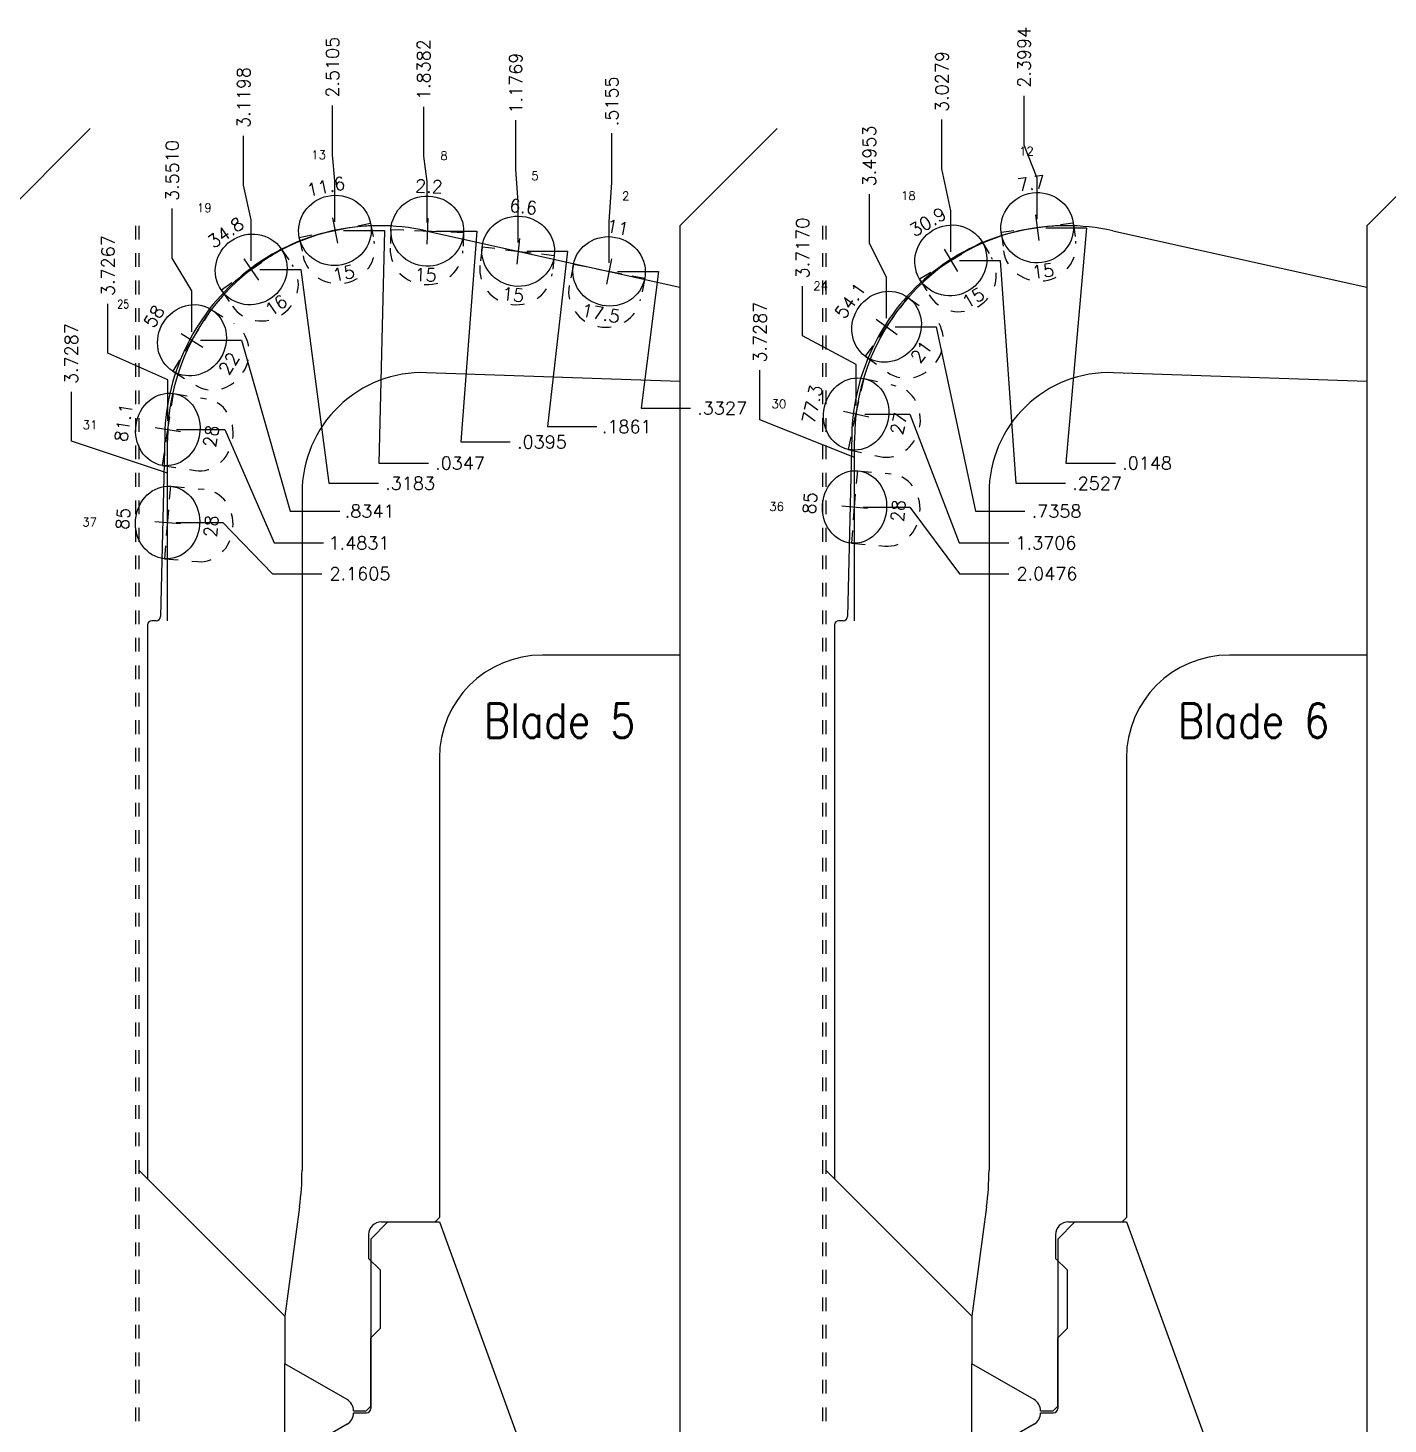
# Model space of a CAD drawing. Extents: x -25.3 to 36.7, y -3.6 to 16.
# Drawn here: x 21.24 to 31.14, y 5.8 to 15.96 of the extents above; entities that cross this region are included whole.
import ezdxf
from ezdxf.enums import TextEntityAlignment as Align

# ---------------------------------------------------------------- set-up
doc = ezdxf.new("R2010")
doc.units = 0
doc.header["$LTSCALE"] = 0.5
doc.header["$MEASUREMENT"] = 0
doc.linetypes.add('CENTER2', pattern=[1.125, 0.75, -0.125, 0.125, -0.125])
doc.linetypes.add('HIDDEN2', pattern=[0.1875, 0.125, -0.0625])
doc.layers.get('0').update_dxf_attribs({"linetype": 'CONTINUOUS'})
doc.layers.add('Blade_5', color=7, linetype='CONTINUOUS', true_color=0x0066cc)
doc.layers.add('Blade_6', color=190, linetype='CONTINUOUS', true_color=0x7f00ff)
for name, color, linetype in [('CLine', 5, 'CENTER2'), ('Dims', 4, 'CONTINUOUS'), ('Text', 3, 'CONTINUOUS')]:
    doc.layers.add(name, color=color, linetype=linetype)
doc.styles.add('RomanS', font='romans')
doc.dimstyles.new('Copy of Standard', dxfattribs={"dimtxt": 0.094, "dimasz": 0.18, "dimexe": 0.0625, "dimexo": 0.0625, "dimgap": 0.045, "dimtad": 0, "dimtih": 1, "dimtoh": 1, "dimdec": 4, "dimzin": 4, "dimdsep": 46, "dimtxsty": 'RomanS', "dimcen": 0.09, "dimadec": 3, "dimazin": 1, "dimtfac": 1, "dimtdec": 4, "dimtofl": 0, "dimtmove": 0, "dimatfit": 1, "dimfxl": 1, "dimtolj": 1, "dimtzin": 0, "dimarcsym": 0})

# ---------------------------------------------------------------- blocks, each defined once
blk = doc.blocks.new('CMark')
at = {"layer": 'CLine'}
for p, q in [((-0.09400000077063808, 0), (0.09400000077063453, 0)), ((0, 0.09400000077063808), (0, -0.09400000077063453))]:
    blk.add_line(p, q, dxfattribs=at)
blk = doc.blocks.new('1313@15')
for p, q in [((-0.1704805832052265, 1.188697754575482e-15), (-0.2645000000000036, 0)), ((0.1707499999999965, -6.242535149017196e-15), (0.2644999999999965, -7.42782663763279e-15))]:
    blk.add_line(p, q)
at = {"color": 8, "linetype": 'HIDDEN2', "ltscale": 0.5}
blk.add_line((-0.2644999999999965, 8.993014319519535e-29), (-0.2644999999999965, -0.1345859034533108), dxfattribs=at)
at = {"color": 8, "linetype": 'HIDDEN2', "ltscale": 0.5, "flags": 128}
blk.add_lwpolyline([(0.2644999999999965, -7.42782663763279e-15), (0.2644999999999965, -0.1345859034533182)], dxfattribs=at)
blk.add_ellipse((0, -3.713913318816395e-15), major_axis=(0.2644999999999965, -3.713913318816395e-15), ratio=0.9659258262890952)
at = {"color": 8, "linetype": 'HIDDEN2', "ltscale": 0.5}
blk.add_ellipse((0, -0.1345859034533145), major_axis=(0.2644999999999965, -3.713913318816395e-15), ratio=0.9659258262890952, start_param=3.141592653589793, end_param=6.283185307179586, dxfattribs=at)
blk.add_blockref('CMark', (0, -1.77635683940025e-15))
at = {"style": 'RomanS'}
blk.add_text('15', height=0.094, dxfattribs=at).set_placement((-2.646286937976472e-12, -0.317987381053466), align=Align.MIDDLE_CENTER)
blk.add_attdef('ANG', text='', height=0.094, dxfattribs=at).set_placement((5.756464916443042e-15, 0.251140714835156), align=Align.BOTTOM_CENTER)
blk = doc.blocks.new('1313@28')
for p, q in [((-0.1704805832052265, 1.188697754575482e-15), (-0.2645000000000036, 0)), ((0.1707499999999965, -6.242535149017196e-15), (0.2644999999999965, -7.42782663763279e-15))]:
    blk.add_line(p, q)
at = {"color": 8, "linetype": 'HIDDEN2', "ltscale": 0.5}
blk.add_line((-0.2644999999999965, 8.993014319519535e-29), (-0.2644999999999965, -0.24413), dxfattribs=at)
at = {"color": 8, "linetype": 'HIDDEN2', "ltscale": 0.5, "flags": 128}
blk.add_lwpolyline([(0.2644999999999965, -7.42782663763279e-15), (0.2644999999999965, -0.2441300000000075)], dxfattribs=at)
blk.add_ellipse((0, -3.713913318816395e-15), major_axis=(0.2644999999999965, -3.713913318816395e-15), ratio=0.882948960302469)
at = {"color": 8, "linetype": 'HIDDEN2', "ltscale": 0.5}
blk.add_ellipse((0, -0.2441300000000038), major_axis=(0.2644999999999965, -3.713913318816395e-15), ratio=0.882948960302469, start_param=3.141592653589793, end_param=6.283185307179586, dxfattribs=at)
blk.add_blockref('CMark', (0, -1.77635683940025e-15))
at = {"style": 'RomanS'}
blk.add_text('28', height=0.094, dxfattribs=at).set_placement((-2.646286937976472e-12, -0.317987381053466), align=Align.MIDDLE_CENTER)
blk.add_attdef('ANG', text='', height=0.094, dxfattribs=at).set_placement((5.756464916443042e-15, 0.251140714835156), align=Align.BOTTOM_CENTER)
blk = doc.blocks.new('1313@27')
for p, q in [((-0.1704805832052265, 1.188697754575482e-15), (-0.2645000000000036, 0)), ((0.1707499999999965, -6.242535149017196e-15), (0.2644999999999965, -7.42782663763279e-15))]:
    blk.add_line(p, q)
at = {"color": 8, "linetype": 'HIDDEN2', "ltscale": 0.5}
blk.add_line((-0.2644999999999965, 8.993014319519535e-29), (-0.2644999999999965, -0.23608), dxfattribs=at)
at = {"color": 8, "linetype": 'HIDDEN2', "ltscale": 0.5, "flags": 128}
blk.add_lwpolyline([(0.2644999999999965, -7.42782663763279e-15), (0.2644999999999965, -0.2360800000000075)], dxfattribs=at)
blk.add_ellipse((0, -3.713913318816395e-15), major_axis=(0.2644999999999965, -3.713913318816395e-15), ratio=0.89100189035918)
at = {"color": 8, "linetype": 'HIDDEN2', "ltscale": 0.5}
blk.add_ellipse((0, -0.2360800000000037), major_axis=(0.2644999999999965, -3.713913318816395e-15), ratio=0.89100189035918, start_param=3.141592653589793, end_param=6.283185307179586, dxfattribs=at)
blk.add_blockref('CMark', (0, -1.77635683940025e-15))
at = {"style": 'RomanS'}
blk.add_text('27', height=0.094, dxfattribs=at).set_placement((-2.646286937976472e-12, -0.317987381053466), align=Align.MIDDLE_CENTER)
blk.add_attdef('ANG', text='', height=0.094, dxfattribs=at).set_placement((5.756464916443042e-15, 0.251140714835156), align=Align.BOTTOM_CENTER)
blk = doc.blocks.new('1313@21')
for p, q in [((-0.1704805832052265, 1.188697754575482e-15), (-0.2645000000000036, 0)), ((0.1707499999999965, -6.242535149017196e-15), (0.2644999999999965, -7.42782663763279e-15))]:
    blk.add_line(p, q)
at = {"color": 8, "linetype": 'HIDDEN2', "ltscale": 0.5}
blk.add_line((-0.2644999999999965, 8.993014319519535e-29), (-0.2644999999999965, -0.1989953848298591), dxfattribs=at)
at = {"color": 8, "linetype": 'HIDDEN2', "ltscale": 0.5, "flags": 128}
blk.add_lwpolyline([(0.2644999999999965, -7.42782663763279e-15), (0.2644999999999965, -0.1989953848298602)], dxfattribs=at)
blk.add_ellipse((0, -3.713913318816395e-15), major_axis=(0.2644999999999965, -3.713913318816395e-15), ratio=0.9335804264972212)
at = {"color": 8, "linetype": 'HIDDEN2', "ltscale": 0.5}
blk.add_ellipse((0, -0.1989953848298597), major_axis=(0.2644999999999965, -3.713913318816395e-15), ratio=0.9238795325112817, start_param=3.141592653589793, end_param=6.283185307179586, dxfattribs=at)
blk.add_blockref('CMark', (0, -1.77635683940025e-15))
at = {"style": 'RomanS'}
blk.add_text('21', height=0.094, dxfattribs=at).set_placement((-3.53852319701827e-15, -0.3110486981978802), align=Align.MIDDLE_CENTER)
blk.add_attdef('ANG', text='', height=0.094, dxfattribs=at).set_placement((5.756464916443042e-15, 0.251140714835156), align=Align.BOTTOM_CENTER)
blk = doc.blocks.new('1313@17.5')
for p, q in [((-0.1704805832052265, 1.188697754575482e-15), (-0.2645000000000036, 0)), ((0.1707499999999965, -6.242535149017196e-15), (0.2644999999999965, -7.42782663763279e-15))]:
    blk.add_line(p, q)
at = {"color": 8, "linetype": 'HIDDEN2', "ltscale": 0.5}
blk.add_line((-0.2644999999999965, 8.993014319519535e-29), (-0.2644999999999965, -0.1778504745293513), dxfattribs=at)
at = {"color": 8, "linetype": 'HIDDEN2', "ltscale": 0.5, "flags": 128}
blk.add_lwpolyline([(0.2644999999999965, -7.42782663763279e-15), (0.2644999999999965, -0.1778504745293522)], dxfattribs=at)
blk.add_ellipse((0, -3.713913318816395e-15), major_axis=(0.2644999999999965, -3.713913318816395e-15), ratio=0.9537169507482222)
at = {"color": 8, "linetype": 'HIDDEN2', "ltscale": 0.5}
blk.add_ellipse((0, -0.1563670157422349), major_axis=(0.2644999999999965, -3.713913318816395e-15), ratio=0.9537169507482222, start_param=3.141592653589793, end_param=6.283185307179586, dxfattribs=at)
blk.add_blockref('CMark', (0, -1.77635683940025e-15))
at = {"style": 'RomanS'}
blk.add_text('17.5', height=0.094, dxfattribs=at).set_placement((-3.53852319701827e-15, -0.3110486981978802), align=Align.MIDDLE_CENTER)
blk.add_attdef('ANG', text='', height=0.094, dxfattribs=at).set_placement((5.756464916443042e-15, 0.251140714835156), align=Align.BOTTOM_CENTER)
blk = doc.blocks.new('1313@22')
for p, q in [((-0.1704805832052265, 1.188697754575482e-15), (-0.2645000000000036, 0)), ((0.1707499999999965, -6.242535149017196e-15), (0.2644999999999965, -7.42782663763279e-15))]:
    blk.add_line(p, q)
at = {"color": 8, "linetype": 'HIDDEN2', "ltscale": 0.5}
blk.add_line((-0.2644999999999965, 8.993014319519535e-29), (-0.2644999999999965, -0.1947954286), dxfattribs=at)
at = {"color": 8, "linetype": 'HIDDEN2', "ltscale": 0.5, "flags": 128}
blk.add_lwpolyline([(0.2644999999999965, -7.42782663763279e-15), (0.2644999999999965, -0.1947954286000074)], dxfattribs=at)
blk.add_ellipse((0, -3.713913318816395e-15), major_axis=(0.2644999999999965, -3.713913318816395e-15), ratio=0.9271838544423562)
at = {"color": 8, "linetype": 'HIDDEN2', "ltscale": 0.5}
blk.add_ellipse((0, -0.1947954286000037), major_axis=(0.2644999999999965, -3.713913318816395e-15), ratio=0.9271838544423562, start_param=3.141592653589793, end_param=6.283185307179586, dxfattribs=at)
blk.add_blockref('CMark', (0, -1.77635683940025e-15))
at = {"style": 'RomanS'}
blk.add_text('22', height=0.094, dxfattribs=at).set_placement((-2.646286937976472e-12, -0.317987381053466), align=Align.MIDDLE_CENTER)
blk.add_attdef('ANG', text='', height=0.094, dxfattribs=at).set_placement((5.756464916443042e-15, 0.251140714835156), align=Align.BOTTOM_CENTER)
blk = doc.blocks.new('1313@16')
for p, q in [((-0.1704805832052265, 1.188697754575482e-15), (-0.2645000000000036, 0)), ((0.1707499999999965, -6.242535149017196e-15), (0.2644999999999965, -7.42782663763279e-15))]:
    blk.add_line(p, q)
at = {"color": 8, "linetype": 'HIDDEN2', "ltscale": 0.5}
blk.add_line((-0.2644999999999965, 8.993014319519535e-29), (-0.2644999999999965, -0.1433314254), dxfattribs=at)
at = {"color": 8, "linetype": 'HIDDEN2', "ltscale": 0.5, "flags": 128}
blk.add_lwpolyline([(0.2644999999999965, -7.42782663763279e-15), (0.2644999999999965, -0.1433314254000074)], dxfattribs=at)
blk.add_ellipse((0, -3.713913318816395e-15), major_axis=(0.2644999999999965, -3.713913318816395e-15), ratio=0.9612616960302585)
at = {"color": 8, "linetype": 'HIDDEN2', "ltscale": 0.5}
blk.add_ellipse((0, -0.1433314254000037), major_axis=(0.2644999999999965, -3.713913318816395e-15), ratio=0.9612616960302585, start_param=3.141592653589793, end_param=6.283185307179586, dxfattribs=at)
blk.add_blockref('CMark', (0, -1.77635683940025e-15))
at = {"style": 'RomanS'}
blk.add_text('16', height=0.094, dxfattribs=at).set_placement((-2.646286937976472e-12, -0.317987381053466), align=Align.MIDDLE_CENTER)
blk.add_attdef('ANG', text='', height=0.094, dxfattribs=at).set_placement((5.756464916443042e-15, 0.251140714835156), align=Align.BOTTOM_CENTER)
blk = doc.blocks.new('*D130')
at = {"layer": 'Dims', "color": 0, "lineweight": -2, "transparency": 16777216}
for p, q in [((25.49352777653872, 14.83750471538704), (25.49352777653872, 15.19750471538704)), ((25.47335999346546, 14.55041309194913), (25.49352777653872, 14.83750471538704)), ((25.47335999346546, 14.25291309194913), (25.47335999346546, 14.55041309194913))]:
    blk.add_line(p, q, dxfattribs=at)
at = {"layer": 'Dims', "color": 0, "transparency": 16777216, "insert": (25.49352777653871, 15.42826662014895), "char_height": 0.094, "attachment_point": 5, "rotation": 90, "style": 'RomanS'}
blk.add_mtext('\\A1;.5155', dxfattribs=at)
blk = doc.blocks.new('*D131')
at = {"layer": 'Dims', "color": 0, "lineweight": -2, "transparency": 16777216}
for p, q in [((25.53585999346546, 14.19041309194913), (25.83335999346546, 14.19041309194913)), ((25.83335999346546, 14.19041309194913), (25.70603601789492, 13.19513005428769)), ((25.70603601789492, 13.19513005428769), (26.06603601789492, 13.19513005428769))]:
    blk.add_line(p, q, dxfattribs=at)
at = {"layer": 'Dims', "color": 0, "transparency": 16777216, "insert": (26.29679792265682, 13.19513005428769), "char_height": 0.094, "attachment_point": 5, "style": 'RomanS'}
blk.add_mtext('\\A1;.3327', dxfattribs=at)
blk = doc.blocks.new('*D132')
at = {"layer": 'Dims', "color": 0, "lineweight": -2, "transparency": 16777216}
for p, q in [((24.79470228950339, 14.93218492025057), (24.79470228950339, 15.29218492025057)), ((24.81198046714215, 14.69703740291633), (24.79470228950339, 14.93218492025057)), ((24.81198046714215, 14.39953740291633), (24.81198046714215, 14.69703740291633))]:
    blk.add_line(p, q, dxfattribs=at)
at = {"layer": 'Dims', "color": 0, "transparency": 16777216, "insert": (24.79470228950339, 15.5609944440601), "char_height": 0.094, "attachment_point": 5, "rotation": 90, "style": 'RomanS'}
blk.add_mtext('\\A1;1.1769', dxfattribs=at)
blk = doc.blocks.new('*D133')
at = {"layer": 'Dims', "color": 0, "lineweight": -2, "transparency": 16777216}
for p, q in [((24.87448046714215, 14.33703740291633), (25.17198046714215, 14.33703740291633)), ((25.17198046714215, 14.33703740291633), (25.02472113040126, 13.06099248179277)), ((25.02472113040126, 13.06099248179277), (25.38472113040126, 13.06099248179277))]:
    blk.add_line(p, q, dxfattribs=at)
at = {"layer": 'Dims', "color": 0, "transparency": 16777216, "insert": (25.60205446373459, 13.06099248179277), "char_height": 0.094, "attachment_point": 5, "style": 'RomanS'}
blk.add_mtext('\\A1;.1861', dxfattribs=at)
blk = doc.blocks.new('*D134')
at = {"layer": 'Dims', "color": 0, "lineweight": -2, "transparency": 16777216}
for p, q in [((24.12475411263768, 15.02805008137656), (24.12475411263768, 15.38805008137656)), ((24.15060094081884, 14.84366171388352), (24.12475411263768, 15.02805008137656)), ((24.15060094081884, 14.54616171388352), (24.15060094081884, 14.84366171388352))]:
    blk.add_line(p, q, dxfattribs=at)
at = {"layer": 'Dims', "color": 0, "transparency": 16777216, "insert": (24.12475411263767, 15.65909770042418), "char_height": 0.094, "attachment_point": 5, "rotation": 90, "style": 'RomanS'}
blk.add_mtext('\\A1;1.8382', dxfattribs=at)
blk = doc.blocks.new('*D135')
at = {"layer": 'Dims', "color": 0, "lineweight": -2, "transparency": 16777216}
for p, q in [((24.21310094081884, 14.48366171388352), (24.51060094081884, 14.48366171388352)), ((24.51060094081884, 14.48366171388352), (24.39434794714487, 12.94891080229269)), ((24.39434794714487, 12.94891080229269), (24.75434794714486, 12.94891080229269))]:
    blk.add_line(p, q, dxfattribs=at)
at = {"layer": 'Dims', "color": 0, "transparency": 16777216, "insert": (24.98510985190677, 12.94891080229269), "char_height": 0.094, "attachment_point": 5, "style": 'RomanS'}
blk.add_mtext('\\A1;.0395', dxfattribs=at)
blk = doc.blocks.new('*D136')
at = {"layer": 'Dims', "color": 0, "lineweight": -2, "transparency": 16777216}
for p, q in [((23.46058104328734, 15.03864818442937), (23.46058104328734, 15.39864818442937)), ((23.47831422741299, 14.84844903965102), (23.46058104328734, 15.03864818442937)), ((23.47831422741299, 14.55094903965102), (23.47831422741299, 14.84844903965102))]:
    blk.add_line(p, q, dxfattribs=at)
at = {"layer": 'Dims', "color": 0, "transparency": 16777216, "insert": (23.46058104328733, 15.67641008919128), "char_height": 0.094, "attachment_point": 5, "rotation": 90, "style": 'RomanS'}
blk.add_mtext('\\A1;2.5105', dxfattribs=at)
blk = doc.blocks.new('*D137')
at = {"layer": 'Dims', "color": 0, "lineweight": -2, "transparency": 16777216}
for p, q in [((23.54081422741299, 14.48844903965102), (23.83831422741299, 14.48844903965102)), ((23.83831422741299, 14.48844903965102), (23.798435655974, 12.79479851922845)), ((23.798435655974, 12.79479851922845), (24.158435655974, 12.79479851922845))]:
    blk.add_line(p, q, dxfattribs=at)
at = {"layer": 'Dims', "color": 0, "transparency": 16777216, "insert": (24.38919756073591, 12.79479851922845), "char_height": 0.094, "attachment_point": 5, "style": 'RomanS'}
blk.add_mtext('\\A1;.0347', dxfattribs=at)
blk = doc.blocks.new('*D138')
at = {"layer": 'Dims', "color": 0, "lineweight": -2, "transparency": 16777216}
for p, q in [((22.81377077416051, 14.81813408673296), (22.81377077416051, 15.17813408673296)), ((22.86901050467306, 14.56483460589416), (22.81377077416051, 14.81813408673296)), ((22.86901050467306, 14.26733460589416), (22.86901050467306, 14.56483460589416))]:
    blk.add_line(p, q, dxfattribs=at)
at = {"layer": 'Dims', "color": 0, "transparency": 16777216, "insert": (22.8137707741605, 15.45589599149487), "char_height": 0.094, "attachment_point": 5, "rotation": 90, "style": 'RomanS'}
blk.add_mtext('\\A1;3.1198', dxfattribs=at)
blk = doc.blocks.new('*D139')
at = {"layer": 'Dims', "color": 0, "lineweight": -2, "transparency": 16777216}
for p, q in [((22.93151050467306, 14.20483460589416), (23.22901050467306, 14.20483460589416)), ((23.22901050467306, 14.20483460589416), (23.43455830154761, 12.64873189297313)), ((23.43455830154761, 12.64873189297313), (23.79455830154761, 12.64873189297313))]:
    blk.add_line(p, q, dxfattribs=at)
at = {"layer": 'Dims', "color": 0, "transparency": 16777216, "insert": (24.02532020630952, 12.64873189297313), "char_height": 0.094, "attachment_point": 5, "style": 'RomanS'}
blk.add_mtext('\\A1;.3183', dxfattribs=at)
blk = doc.blocks.new('*D140')
at = {"layer": 'Dims', "color": 0, "lineweight": -2, "transparency": 16777216}
for p, q in [((22.29398349597563, 14.28722247610765), (22.29398349597563, 14.64722247610765)), ((22.4378489882391, 14.04906168632874), (22.29398349597563, 14.28722247610765)), ((22.4378489882391, 13.75156168632874), (22.4378489882391, 14.04906168632874))]:
    blk.add_line(p, q, dxfattribs=at)
at = {"layer": 'Dims', "color": 0, "transparency": 16777216, "insert": (22.29398349597562, 14.92498438086956), "char_height": 0.094, "attachment_point": 5, "rotation": 90, "style": 'RomanS'}
blk.add_mtext('\\A1;3.5510', dxfattribs=at)
blk = doc.blocks.new('*D141')
at = {"layer": 'Dims', "color": 0, "lineweight": -2, "transparency": 16777216}
for p, q in [((22.5003489882391, 13.68906168632874), (22.7978489882391, 13.68906168632874)), ((22.7978489882391, 13.68906168632874), (23.15353615637151, 12.44558394074859)), ((23.15353615637151, 12.44558394074859), (23.51353615637151, 12.44558394074859))]:
    blk.add_line(p, q, dxfattribs=at)
at = {"layer": 'Dims', "color": 0, "transparency": 16777216, "insert": (23.73086948970484, 12.44558394074859), "char_height": 0.094, "attachment_point": 5, "style": 'RomanS'}
blk.add_mtext('\\A1;.8341', dxfattribs=at)
blk = doc.blocks.new('*D142')
at = {"layer": 'Dims', "color": 0, "lineweight": -2, "transparency": 16777216}
for p, q in [((21.82617471770442, 13.59472902529482), (21.82617471770442, 13.95472902529482)), ((22.26212159758373, 13.40003662683931), (21.82617471770442, 13.59472902529482)), ((22.26212159758373, 13.10253662683932), (22.26212159758373, 13.40003662683931))]:
    blk.add_line(p, q, dxfattribs=at)
at = {"layer": 'Dims', "color": 0, "transparency": 16777216, "insert": (21.82617471770442, 14.23249093005673), "char_height": 0.094, "attachment_point": 5, "rotation": 90, "style": 'RomanS'}
blk.add_mtext('\\A1;3.7267', dxfattribs=at)
blk = doc.blocks.new('*D143')
at = {"layer": 'Dims', "color": 0, "lineweight": -2, "transparency": 16777216}
for p, q in [((22.32462159758373, 13.04003662683932), (22.67613227064697, 13.04003662683932)), ((22.67613227064697, 13.04003662683932), (23.03613227064697, 12.21441551615224)), ((23.03613227064697, 12.21441551615224), (23.39613227064697, 12.21441551615224))]:
    blk.add_line(p, q, dxfattribs=at)
at = {"layer": 'Dims', "color": 0, "transparency": 16777216, "insert": (23.65375131826602, 12.21441551615224), "char_height": 0.094, "attachment_point": 5, "style": 'RomanS'}
blk.add_mtext('\\A1;1.4831', dxfattribs=at)
blk = doc.blocks.new('*D144')
at = {"layer": 'Dims', "color": 0, "lineweight": -2, "transparency": 16777216}
for p, q in [((21.56050559125532, 12.95417263578974), (21.56050559125532, 13.31417263578974)), ((22.26013128261673, 12.72261817090895), (21.56050559125532, 12.95417263578974)), ((22.26013128261673, 12.42511817090895), (22.26013128261673, 12.72261817090895))]:
    blk.add_line(p, q, dxfattribs=at)
at = {"layer": 'Dims', "color": 0, "transparency": 16777216, "insert": (21.56050559125532, 13.59193454055165), "char_height": 0.094, "attachment_point": 5, "rotation": 90, "style": 'RomanS'}
blk.add_mtext('\\A1;3.7287', dxfattribs=at)
blk = doc.blocks.new('*D145')
at = {"layer": 'Dims', "color": 0, "lineweight": -2, "transparency": 16777216}
for p, q in [((22.32263128261673, 12.36261817090895), (22.66300027146563, 12.36261817090895)), ((22.66300027146563, 12.36261817090895), (23.02300027146563, 11.99025215715207)), ((23.02300027146563, 11.99025215715207), (23.38300027146563, 11.99025215715207))]:
    blk.add_line(p, q, dxfattribs=at)
at = {"layer": 'Dims', "color": 0, "transparency": 16777216, "insert": (23.66076217622754, 11.99025215715207), "char_height": 0.094, "attachment_point": 5, "style": 'RomanS'}
blk.add_mtext('\\A1;2.1605', dxfattribs=at)
blk = doc.blocks.new('*D146')
at = {"layer": 'Dims', "color": 0, "lineweight": -2, "transparency": 16777216}
for p, q in [((28.49448182459582, 15.10882311407461), (28.49448182459582, 15.46882311407461)), ((28.58945824927556, 14.86831789068294), (28.49448182459582, 15.10882311407461)), ((28.58945824927556, 14.57081789068294), (28.58945824927556, 14.86831789068294))]:
    blk.add_line(p, q, dxfattribs=at)
at = {"layer": 'Dims', "color": 0, "transparency": 16777216, "insert": (28.49448182459582, 15.74882311407461), "char_height": 0.094, "attachment_point": 5, "rotation": 90, "style": 'RomanS'}
blk.add_mtext('\\A1;2.3994', dxfattribs=at)
blk = doc.blocks.new('*D147')
at = {"layer": 'Dims', "color": 0, "lineweight": -2, "transparency": 16777216}
for p, q in [((28.65195824927556, 14.50831789068294), (28.94945824927556, 14.50831789068294)), ((28.94945824927556, 14.50831789068294), (28.798435655974, 12.79479851922845)), ((28.798435655974, 12.79479851922845), (29.158435655974, 12.79479851922845))]:
    blk.add_line(p, q, dxfattribs=at)
at = {"layer": 'Dims', "color": 0, "transparency": 16777216, "insert": (29.38919756073591, 12.79479851922845), "char_height": 0.094, "attachment_point": 5, "style": 'RomanS'}
blk.add_mtext('\\A1;.0148', dxfattribs=at)
blk = doc.blocks.new('*D148')
at = {"layer": 'Dims', "color": 0, "lineweight": -2, "transparency": 16777216}
for p, q in [((27.89595926383504, 14.93695987025712), (27.89595926383504, 15.29695987025712)), ((27.96092289255769, 14.63040805928305), (27.89595926383504, 14.93695987025712)), ((27.96092289255769, 14.33290805928305), (27.96092289255769, 14.63040805928305))]:
    blk.add_line(p, q, dxfattribs=at)
at = {"layer": 'Dims', "color": 0, "transparency": 16777216, "insert": (27.89595926383504, 15.57248367978093), "char_height": 0.094, "attachment_point": 5, "rotation": 90, "style": 'RomanS'}
blk.add_mtext('\\A1;3.0279', dxfattribs=at)
blk = doc.blocks.new('*D149')
at = {"layer": 'Dims', "color": 0, "lineweight": -2, "transparency": 16777216}
for p, q in [((28.02342289255769, 14.27040805928305), (28.32092289255769, 14.27040805928305)), ((28.32092289255769, 14.27040805928305), (28.43455830154761, 12.64873189297313)), ((28.43455830154761, 12.64873189297313), (28.79455830154761, 12.64873189297313))]:
    blk.add_line(p, q, dxfattribs=at)
at = {"layer": 'Dims', "color": 0, "transparency": 16777216, "insert": (29.02532020630952, 12.64873189297313), "char_height": 0.094, "attachment_point": 5, "style": 'RomanS'}
blk.add_mtext('\\A1;.2527', dxfattribs=at)
blk = doc.blocks.new('*D150')
at = {"layer": 'Dims', "color": 0, "lineweight": -2, "transparency": 16777216}
for p, q in [((27.36855920580127, 14.3923278582481), (27.36855920580127, 14.7523278582481)), ((27.49349103252669, 14.14730489343997), (27.36855920580127, 14.3923278582481)), ((27.49349103252669, 13.84980489343997), (27.49349103252669, 14.14730489343997))]:
    blk.add_line(p, q, dxfattribs=at)
at = {"layer": 'Dims', "color": 0, "transparency": 16777216, "insert": (27.36855920580126, 15.03008976301001), "char_height": 0.094, "attachment_point": 5, "rotation": 90, "style": 'RomanS'}
blk.add_mtext('\\A1;3.4953', dxfattribs=at)
blk = doc.blocks.new('*D151')
at = {"layer": 'Dims', "color": 0, "lineweight": -2, "transparency": 16777216}
for p, q in [((27.55599103252669, 13.78730489343997), (27.85349103252669, 13.78730489343997)), ((27.85349103252669, 13.78730489343997), (28.14010758494294, 12.44558394074859)), ((28.14010758494294, 12.44558394074859), (28.50010758494294, 12.44558394074859))]:
    blk.add_line(p, q, dxfattribs=at)
at = {"layer": 'Dims', "color": 0, "transparency": 16777216, "insert": (28.73086948970484, 12.44558394074859), "char_height": 0.094, "attachment_point": 5, "style": 'RomanS'}
blk.add_mtext('\\A1;.7358', dxfattribs=at)
blk = doc.blocks.new('*D152')
at = {"layer": 'Dims', "color": 0, "lineweight": -2, "transparency": 16777216}
for p, q in [((26.88176089352249, 13.72252089177545), (26.88176089352249, 14.08252089177545)), ((27.27179581184842, 13.51252740163602), (26.88176089352249, 13.72252089177545)), ((27.27179581184842, 13.21502740163602), (27.27179581184842, 13.51252740163602))]:
    blk.add_line(p, q, dxfattribs=at)
at = {"layer": 'Dims', "color": 0, "transparency": 16777216, "insert": (26.88176089352248, 14.36028279653736), "char_height": 0.094, "attachment_point": 5, "rotation": 90, "style": 'RomanS'}
blk.add_mtext('\\A1;3.7170', dxfattribs=at)
blk = doc.blocks.new('*D153')
at = {"layer": 'Dims', "color": 0, "lineweight": -2, "transparency": 16777216}
for p, q in [((27.33429581184842, 13.15252740163602), (27.6627036992184, 13.15252740163602)), ((27.6627036992184, 13.15252740163602), (28.0227036992184, 12.21441551615224)), ((28.0227036992184, 12.21441551615224), (28.3827036992184, 12.21441551615224))]:
    blk.add_line(p, q, dxfattribs=at)
at = {"layer": 'Dims', "color": 0, "transparency": 16777216, "insert": (28.65375131826602, 12.21441551615224), "char_height": 0.094, "attachment_point": 5, "style": 'RomanS'}
blk.add_mtext('\\A1;1.3706', dxfattribs=at)
blk = doc.blocks.new('*D154')
at = {"layer": 'Dims', "color": 0, "lineweight": -2, "transparency": 16777216}
for p, q in [((26.57129606662795, 13.11051109739135), (26.57129606662795, 13.47051109739135)), ((27.26013128261672, 12.83552417090895), (26.57129606662795, 13.11051109739135)), ((27.26013128261672, 12.53802417090895), (27.26013128261672, 12.83552417090895))]:
    blk.add_line(p, q, dxfattribs=at)
at = {"layer": 'Dims', "color": 0, "transparency": 16777216, "insert": (26.57129606662795, 13.74827300215325), "char_height": 0.094, "attachment_point": 5, "rotation": 90, "style": 'RomanS'}
blk.add_mtext('\\A1;3.7287', dxfattribs=at)
blk = doc.blocks.new('*D155')
at = {"layer": 'Dims', "color": 0, "lineweight": -2, "transparency": 16777216}
for p, q in [((27.32263128261672, 12.47552417090895), (27.66300027146563, 12.47552417090895)), ((27.66300027146563, 12.47552417090895), (28.02300027146563, 11.99025215715207)), ((28.02300027146563, 11.99025215715207), (28.38300027146563, 11.99025215715207))]:
    blk.add_line(p, q, dxfattribs=at)
at = {"layer": 'Dims', "color": 0, "transparency": 16777216, "insert": (28.66076217622754, 11.99025215715207), "char_height": 0.094, "attachment_point": 5, "style": 'RomanS'}
blk.add_mtext('\\A1;2.0476', dxfattribs=at)

msp = doc.modelspace()

# ---------------------------------------------------------------- linework, layer by layer
for p, q in [((20.98884066110594, 14.52315411265265), (21.69594744229249, 15.2302608938392)), ((25.98884066110594, 14.52315411265265), (26.69594744229249, 15.2302608938392)), ((30.98884066110594, 14.52315411265265), (31.69594744229249, 15.2302608938392)), ((24.13952755788423, 14.48611662377754), (25.98884066110594, 14.07613377923764)), ((25.98884066110594, 14.52315411265265), (25.98884066110594, -1.726845887347352)), ((29.13952755788423, 14.48611662377754), (30.98884066110594, 14.07613377923764)), ((30.98884066110594, 14.52315411265265), (30.98884066110594, -1.726845887347352)), ((27.49349103252669, 13.78730489343997), (27.48055636224571, 13.79548049333567)), ((25.98884066110594, 13.38863377923764), (24.14437772072058, 13.4530438444149)), ((30.98884066110594, 13.38863377923764), (29.14437772072058, 13.4530438444149)), ((27.27179581184842, 13.15252740163602), (27.25099148081543, 13.15513719462269)), ((22.2392712445603, 12.99733364226764), (22.20830722820001, 11.67867052206035)), ((27.2392712445603, 12.99733364226764), (27.20830722820001, 11.67867052206035)), ((23.23884066110589, 12.57857687077319), (23.2388406611059, 7.648154112652651)), ((28.23884066110589, 12.57857687077319), (28.2388406611059, 7.648154112652651)), ((22.1138406611059, 11.61690411265265), (22.11384066110596, 7.585654112652641)), ((22.17737045055006, 11.64815411265265), (22.14509066110589, 11.64815411265265)), ((27.1138406611059, 11.61690411265265), (27.11384066110596, 7.585654112652641)), ((27.17737045055006, 11.64815411265265), (27.14509066110589, 11.64815411265265)), ((25.98884066110594, 11.39815411265265), (24.98884066110594, 11.39815411265265)), ((30.98884066110594, 11.39815411265265), (29.98884066110594, 11.39815411265265)), ((24.23884066110594, 10.64815411265265), (24.23884066110594, 7.304404112652652)), ((29.23884066110594, 10.64815411265265), (29.23884066110594, 7.304404112652652)), ((22.11384066110595, 7.585654112652651), (23.11384066110594, 6.58565411265266)), ((27.11384066110595, 7.585654112652651), (28.11384066110594, 6.58565411265266)), ((23.22095832946135, 7.381302939162344), (23.11384066110594, 6.585654112652658)), ((28.22095832946135, 7.381302939162344), (28.11384066110594, 6.585654112652658)), ((23.86384066110594, 7.273154112652652), (23.73884066110594, 7.148154112652652)), ((23.81696566110594, 7.273154112652653), (24.23884066110595, 7.273154112652652)), ((24.20759066110594, 7.273154112652652), (24.23884066110594, 7.304404112652652)), ((24.23884066110594, 7.273154112652652), (24.86384066110594, 5.555980725493505)), ((28.86384066110594, 7.273154112652652), (28.73884066110594, 7.148154112652652)), ((28.81696566110594, 7.273154112652653), (29.23884066110595, 7.273154112652652)), ((29.20759066110594, 7.273154112652652), (29.23884066110594, 7.304404112652652)), ((29.23884066110594, 7.273154112652652), (29.86384066110594, 5.555980725493505)), ((23.72321566110594, 7.179404112652652), (23.72321566110594, 7.007529112652651)), ((23.73884066110594, 7.148154112652652), (23.73884066110594, 5.913779112652653)), ((28.72321566110594, 7.179404112652652), (28.72321566110594, 7.007529112652651)), ((28.73884066110594, 7.148154112652652), (28.73884066110594, 5.913779112652653)), ((23.72321566110594, 7.007529112652651), (23.80649066110594, 6.924254112652652)), ((23.80649066110594, 6.924254112652652), (23.80649066110594, 6.497054112652656)), ((28.72321566110594, 7.007529112652651), (28.80649066110594, 6.924254112652652)), ((28.80649066110594, 6.924254112652652), (28.80649066110594, 6.497054112652656)), ((23.11384066110594, 6.585654112652657), (23.11384066110594, 6.240955834984037)), ((28.11384066110594, 6.585654112652657), (28.11384066110594, 6.240955834984037)), ((23.73634066110594, 6.426904112652649), (23.80649066110594, 6.497054112652655)), ((23.73634066110594, 6.426904112652651), (23.73634066110594, 5.929404112652651)), ((28.73634066110594, 6.426904112652649), (28.80649066110594, 6.497054112652655)), ((28.73634066110594, 6.426904112652651), (28.73634066110594, 5.929404112652651)), ((23.56696566110602, 5.979343994257442), (23.11384066110598, 6.240955834984015)), ((23.11384066110594, 5.539727390321286), (23.11384066110598, 6.240955834984015)), ((28.56696566110602, 5.979343994257442), (28.11384066110598, 6.240955834984015)), ((28.11384066110594, 5.539727390321286), (28.11384066110598, 6.240955834984015)), ((23.61384066110602, 5.898154112652649), (23.70509066110594, 5.898154112652651)), ((23.70509066110594, 5.898154112652651), (23.73634066110594, 5.929404112652652)), ((28.61384066110602, 5.898154112652649), (28.70509066110594, 5.898154112652651)), ((28.70509066110594, 5.898154112652651), (28.73634066110594, 5.929404112652652)), ((23.56696566110598, 5.80133923104786), (23.11384066110594, 5.539727390321286)), ((23.61384066110598, 5.882529112652652), (23.70759066110594, 5.882529112652654)), ((28.56696566110598, 5.80133923104786), (28.11384066110594, 5.539727390321286)), ((28.61384066110598, 5.882529112652652), (28.70759066110594, 5.882529112652654))]:
    msp.add_line(p, q)
at = {"color": 5, "linetype": 'HIDDEN2'}
for p, q in [((22.02634066110596, 14.52315411265263), (22.02634066110596, 2.398154112652656)), ((27.02634066110596, 14.52315411265263), (27.02634066110596, 2.398154112652656))]:
    msp.add_line(p, q, dxfattribs=at)
at = {"color": 1, "linetype": 'HIDDEN2'}
for p, q in [((22.05134066110595, 14.52315411265266), (22.05134066110595, 2.398154112652656)), ((27.05134066110595, 14.52315411265266), (27.05134066110595, 2.398154112652656))]:
    msp.add_line(p, q, dxfattribs=at)
at = {"color": 1}
for p, q in [((22.26013128261673, 11.64815411265265), (22.26013128261673, 12.96065411265264)), ((27.26013128261673, 11.64815411265265), (27.26013128261673, 12.96065411265264))]:
    msp.add_line(p, q, dxfattribs=at)
at = {"color": 252}
for p, q in [((22.05134066110595, 7.648154112652649), (22.11384066110595, 7.585654112652646)), ((27.05134066110595, 7.648154112652649), (27.11384066110595, 7.585654112652646))]:
    msp.add_line(p, q, dxfattribs=at)
for centre, radius, start, end in [((23.80134066110594, 12.96065411265265), 1.5625, 77.49999999999997, 178.6548638019363), ((28.80134066110594, 12.96065411265265), 1.5625, 77.49999999999979, 178.6548638019363), ((24.11384066110589, 12.57857687077319), 0.875, 88.00000000000003, 180), ((29.11384066110589, 12.57857687077319), 0.875, 88.00000000000003, 180), ((22.14509066110589, 11.61690411265265), 0.03125, 90, 180), ((22.17706583986909, 11.67940411265265), 0.03125, 270.0000000000032, 358.6548638019378), ((27.14509066110589, 11.61690411265265), 0.03125, 90, 180), ((27.17706583986909, 11.67940411265265), 0.03125, 270.0000000000032, 358.6548638019378), ((24.98884066110594, 10.64815411265265), 0.75, 90, 180), ((29.98884066110594, 10.64815411265265), 0.75, 90, 180), ((21.2388406611059, 7.648154112652645), 2, 352.3324109545266, 1.017777498068325e-13), ((26.2388406611059, 7.648154112652645), 2, 352.3324109545266, 1.017777498068325e-13), ((23.81696566110594, 7.179404112652652), 0.09375, 90, 180), ((28.81696566110594, 7.179404112652652), 0.09375, 90, 180), ((23.52009066110602, 5.898154112652649), 0.09375, 0, 60.00000000000048), ((23.70759066110594, 5.913779112652653), 0.03125, 270, 0), ((28.52009066110602, 5.898154112652649), 0.09375, 0, 60.00000000000048), ((28.70759066110594, 5.913779112652653), 0.03125, 270, 0), ((23.52009066110598, 5.882529112652652), 0.09375, 299.9999999999995, 0), ((28.52009066110598, 5.882529112652652), 0.09375, 299.9999999999995, 0)]:
    msp.add_arc(centre, radius, start, end)
at = {"color": 1}
for centre in [(23.80134066110594, 12.96065411265264), (28.80134066110594, 12.96065411265264)]:
    msp.add_ellipse(centre, major_axis=(0, 1.562499999999996), ratio=0.9863740022330943, start_param=6.283185307179586, end_param=7.853981633974483, dxfattribs=at)

# ---------------------------------------------------------------- block references
at = {"layer": 'Blade_5'}
for name, p, rotation, values in [('1313@15', (23.47831422741299, 14.48844903965102), 11.60000000000001, {'ANG': '11.6'}), ('1313@15', (24.15060094081884, 14.48366171388353), 357.8, {'ANG': '2.2'}), ('1313@15', (24.81198046714215, 14.33703740291633), 353.4, {'ANG': '6.6'}), ('1313@16', (22.86901050467306, 14.20483460589416), 34.8, {'ANG': '34.8'}), ('1313@17.5', (25.47335999346546, 14.19041309194914), 349, {'ANG': '11'}), ('1313@22', (22.4378489882391, 13.68906168632875), 58, {'ANG': '58'}), ('1313@28', (22.26212159758372, 13.04003662683932), 81.1, {'ANG': '81.1'}), ('1313@28', (22.26013128261673, 12.36261817090895), 85, {'ANG': '85'})]:
    msp.add_blockref(name, p, dxfattribs=dict(at, rotation=rotation)).add_auto_attribs(values)
at = {"layer": 'Blade_6'}
for name, p, rotation, values in [('1313@15', (28.58945824927556, 14.50831789068294), 7.699999999999999, {'ANG': '7.7'}), ('1313@15', (27.96092289255769, 14.27040805928305), 30.9, {'ANG': '30.9'}), ('1313@21', (27.49349103252669, 13.78730489343997), 54.1, {'ANG': '54.1'}), ('1313@27', (27.27179581184841, 13.15252740163602), 77.3, {'ANG': '77.3'}), ('1313@28', (27.26013128261672, 12.47552417090895), 85, {'ANG': '85'})]:
    msp.add_blockref(name, p, dxfattribs=dict(at, rotation=rotation)).add_auto_attribs(values)

# ---------------------------------------------------------------- texts
at = {"layer": 'Blade_5', "style": 'RomanS', "width": 0.8}
msp.add_text('25', height=0.0625, dxfattribs=at).set_placement((21.93729963516051, 13.95243725164042), align=Align.MIDDLE_CENTER)
at = {"layer": 'Blade_5', "char_height": 0.0625, "width": 0.003763248463968694, "attachment_point": 5, "style": 'RomanS'}
for s, insert in [('13', (23.35967011387297, 15.03844342823942)), ('8', (24.27234822365902, 15.03282821788849)), ('5', (24.93372774998234, 14.8862039069213)), ('2', (25.59510727630565, 14.7395795959541)), ('19', (22.52709369562776, 14.65297728583596)), ('31', (21.69607810770236, 13.07310432373512)), ('37', (21.69312219021422, 12.36614901123042))]:
    msp.add_mtext(s, dxfattribs=dict(at, insert=insert))
at = {"layer": 'Blade_6', "char_height": 0.0625, "width": 0.003763248463968694, "attachment_point": 5, "style": 'RomanS'}
for s, insert in [('12', (28.51144296125326, 15.06540580727602)), ('18', (27.65213751998049, 14.74159182620624)), ('24', (27.01298360056919, 14.08544700650529)), ('30', (26.70957360894029, 13.22560474778919)), ('36', (26.69312219021422, 12.47905501123042))]:
    msp.add_mtext(s, dxfattribs=dict(at, insert=insert))
at = {"layer": 'Text', "style": 'RomanS', "width": 0.85}
for s, p in [('Blade 5', (24.56239221637091, 10.79571440961819)), ('Blade 6', (29.61332134434168, 10.79571440961819))]:
    msp.add_text(s, height=0.25, dxfattribs=at).set_placement(p)

# ---------------------------------------------------------------- dimensions: what is measured, and where the dimension line sits
at = {"layer": 'Dims'}
for feature_location, offset, dtype, origin, picture, middle in [((28.58945824927556, 14.50831789068294), (-0.09497642467973932, 0.9605052233916691), 1, (30.98884066110594, 14.52315411265265), '*D146', (28.49448182459582, 15.74882311407461)), ((23.47831422741299, 14.48844903965102), (-0.017733184125649615, 0.9101991447783497), 1, (25.98884066110594, 14.52315411265265), '*D136', (23.46058104328733, 15.67641008919128)), ((24.15060094081884, 14.48366171388352), (-0.0258468281811588, 0.9043883674930395), 1, (25.98884066110594, 14.52315411265265), '*D134', (24.12475411263767, 15.65909770042418)), ((24.81198046714215, 14.33703740291633), (-0.017278177638758052, 0.9551475173342396), 1, (25.98884066110594, 14.52315411265265), '*D132', (24.79470228950339, 15.5609944440601)), ((27.96092289255769, 14.27040805928305), (-0.06496362872265138, 1.0265518109740714), 1, (30.98884066110594, 14.52315411265265), '*D148', (27.89595926383504, 15.57248367978093)), ((22.86901050467306, 14.20483460589416), (-0.05523973051255027, 0.9732994808388007), 1, (25.98884066110594, 14.52315411265265), '*D138', (22.8137707741605, 15.45589599149487)), ((25.47335999346546, 14.19041309194913), (0.020167783073258505, 1.0070916234379101), 1, (25.98884066110594, 14.52315411265265), '*D130', (25.49352777653871, 15.42826662014895)), ((27.49349103252669, 13.78730489343997), (-0.12493182672542247, 0.9650229648081297), 1, (30.98884066110594, 14.52315411265265), '*D150', (27.36855920580126, 15.03008976301001)), ((22.4378489882391, 13.68906168632874), (-0.143865492263469, 0.9581607897789102), 1, (25.98884066110594, 14.52315411265265), '*D140', (22.29398349597562, 14.92498438086956)), ((27.27179581184842, 13.15252740163602), (-0.39003491832593085, 0.9299934901394309), 1, (30.98884066110594, 14.52315411265265), '*D152', (26.88176089352248, 14.36028279653736)), ((22.26013128261673, 12.36261817090895), (-0.6996256913614083, 0.9515544648807897), 1, (25.98884066110594, 14.52315411265265), '*D144', (21.56050559125532, 13.59193454055165)), ((22.26212159758373, 13.04003662683932), (-0.43594687987931025, 0.9146923984555002), 1, (25.98884066110594, 14.52315411265265), '*D142', (21.82617471770442, 14.23249093005673)), ((22.26013128261673, 12.36261817090895), (1.1228689888489, -0.3723660137568796), 0, (25.98884066110594, 14.52315411265265), '*D145', (23.66076217622754, 11.99025215715207)), ((22.26212159758373, 13.04003662683932), (1.1340106730632407, -0.8256211106870808), 0, (25.98884066110594, 14.52315411265265), '*D143', (23.65375131826602, 12.21441551615224)), ((22.4378489882391, 13.68906168632874), (1.0756871681324114, -1.243477745580151), 0, (25.98884066110594, 14.52315411265265), '*D141', (23.73086948970484, 12.44558394074859)), ((22.86901050467306, 14.20483460589416), (0.9255477968745502, -1.5561027129210299), 0, (25.98884066110594, 14.52315411265265), '*D139', (24.02532020630952, 12.64873189297313)), ((23.47831422741299, 14.48844903965102), (0.6801214285610087, -1.693650520422569), 0, (25.98884066110594, 14.52315411265265), '*D137', (24.38919756073591, 12.79479851922845)), ((24.15060094081884, 14.48366171388352), (0.6037470063260209, -1.5347509115908302), 0, (25.98884066110594, 14.52315411265265), '*D135', (24.98510985190677, 12.94891080229269)), ((24.81198046714215, 14.33703740291633), (0.5727406632591112, -1.2760449211235603), 0, (25.98884066110594, 14.52315411265265), '*D133', (25.60205446373459, 13.06099248179277)), ((25.47335999346546, 14.19041309194913), (0.5926760244294584, -0.9952830376614408), 0, (25.98884066110594, 14.52315411265265), '*D131', (26.29679792265682, 13.19513005428769)), ((27.26013128261672, 12.47552417090895), (-0.6888352159887674, 0.994986926482401), 1, (30.98884066110594, 14.52315411265265), '*D154', (26.57129606662795, 13.74827300215325)), ((27.26013128261672, 12.47552417090895), (1.1228689888489107, -0.48527201375687845), 0, (30.98884066110594, 14.52315411265265), '*D155', (28.66076217622754, 11.99025215715207)), ((27.27179581184842, 13.15252740163602), (1.1109078873699794, -0.9381118854837798), 0, (30.98884066110594, 14.52315411265265), '*D153', (28.65375131826602, 12.21441551615224)), ((27.49349103252669, 13.78730489343997), (1.0066165524162471, -1.3417209526913805), 0, (30.98884066110594, 14.52315411265265), '*D151', (28.73086948970484, 12.44558394074859)), ((27.96092289255769, 14.27040805928305), (0.8336354089899203, -1.6216761663099195), 0, (30.98884066110594, 14.52315411265265), '*D149', (29.02532020630952, 12.64873189297313)), ((28.58945824927556, 14.50831789068294), (0.5689774066984405, -1.71351937145449), 0, (30.98884066110594, 14.52315411265265), '*D147', (29.38919756073591, 12.79479851922845))]:
    dim = msp.add_ordinate_dim(feature_location=feature_location, offset=offset, dtype=dtype, origin=origin, dimstyle='Copy of Standard', dxfattribs=at)
    dim.commit()
    dim.dimension.update_dxf_attribs({"geometry": picture, "text_midpoint": middle})

doc.saveas('drawing.dxf')
